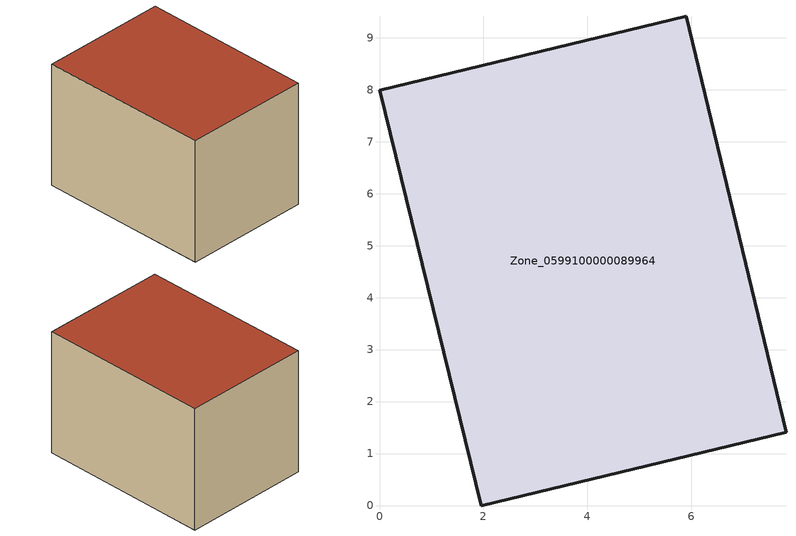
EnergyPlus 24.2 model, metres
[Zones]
Zone_0599100000089964
 floor ground (C_G): 1.96,0 0,7.99 5.9,9.41 7.82,1.41 z0
 wall outside (C_F): 1.96,0 7.82,1.41 5.9,9.41 0,7.99 1.96,0 z0:5.95
 roof outside (C_R): 0,7.99 1.96,0 7.82,1.41 5.9,9.41 z5.95
[BUILDING]
Pand.0599100000089964: North Axis=0; Terrain=City; Loads Convergence Tolerance Value=0.04; Temperature Convergence Tolerance Value=0.4; Solar Distribution=FullExterior; Maximum Number of Warmup Days=25; Minimum Number of Warmup Days=1
[Site:Location]
Rotterdam.The.Hague.AP_ZH_NLD Design_Conditions: Latitude=51.96; Longitude=4.45; Time Zone=1; Elevation=-4.5
[SITE:GROUNDTEMPERATURE:BUILDINGSURFACE]
18, 18, 18, 18, 18, 18, 18, 18, 18, 18, 18, 18
[MATERIAL] Thermal Absorptance=0.9; Solar Absorptance=0.7; Visible Absorptance=0.7
Name | Roughness | Thickness | Conductivity | Density | Specific Heat
G.TC.1965-1974 | MediumSmooth | 0.15 | 0.882353 | 540 | 1210
F.TC.1965-1974 | Rough | 0.3 | 0.697674 | 1920 | 840
R.TC.1965-1974 | MediumRough | 0.2 | 0.232558 | 1500 | 1000
[CONSTRUCTION]
C_G: G.TC.1965-1974
C_F: F.TC.1965-1974
C_R: R.TC.1965-1974
[ZONE]
Zone_0599100000089964: Type=1; Multiplier=1; Ceiling Height=Autocalculate; Volume=Autocalculate; Floor Area=autocalculate; Part of Total Floor Area=Yes
[ZONEINFILTRATION:DESIGNFLOWRATE]
Infil_Zone_0599100000089964: Zone or ZoneList or Space or SpaceList=Zone_0599100000089964; Schedule=AlwaysOn; Design Flow Rate Calculation Method=Flow/Area; Flow Rate per Floor Area=0.003; Constant Term Coefficient=1; Temperature Term Coefficient=0; Velocity Term Coefficient=0; Velocity Squared Term Coefficient=0
[HVACTEMPLATE:ZONE:IDEALLOADSAIRSYSTEM]
Zone_0599100000089964: Maximum Heating Supply Air Temperature=50; Minimum Cooling Supply Air Temperature=13; Maximum Heating Supply Air Humidity Ratio=0.0156; Minimum Cooling Supply Air Humidity Ratio=0.0077; Heating Limit=NoLimit; Cooling Limit=NoLimit; Dehumidification Control Type=ConstantSensibleHeatRatio; Cooling Sensible Heat Ratio=0.7; Dehumidification Setpoint=60; Humidification Control Type=None; Humidification Setpoint=30; Outdoor Air Method=None; Outdoor Air Flow Rate per Person=0.00944; Outdoor Air Flow Rate per Zone Floor Area=0; Outdoor Air Flow Rate per Zone=0; Demand Controlled Ventilation Type=None; Outdoor Air Economizer Type=NoEconomizer; Heat Recovery Type=None; Sensible Heat Recovery Effectiveness=0.7; Latent Heat Recovery Effectiveness=0.65
[ZONECONTROL:THERMOSTAT]
ThermostatControl_Zone_0599100000089964: Zone or ZoneList=Zone_0599100000089964; Control Type Schedule=DualSetpointControlType; Control 1=Thermostat_Zone_0599100000089964; Temperature Difference Between Cutout And Setpoint=0
[THERMOSTATSETPOINT:DUALSETPOINT]
Thermostat_Zone_0599100000089964: Heating Setpoint Temperature Schedule=HeatingSetpoint_Zone_0599100000089964; Cooling Setpoint Temperature Schedule=CoolingSetpoint_Zone_0599100000089964
[SCHEDULE:COMPACT]
HeatingSetpoint_Zone_0599100000089964: Through: 12/31, For: AllDays, Until: 24:00, 21
CoolingSetpoint_Zone_0599100000089964: Through: 12/31, For: AllDays, Until: 24:00, 24
DualSetpointControlType: Through: 12/31, For: AllDays, Until: 24:00, 4
AlwaysOn: Through: 12/31, For: AllDays, Until: 24:00, 1
